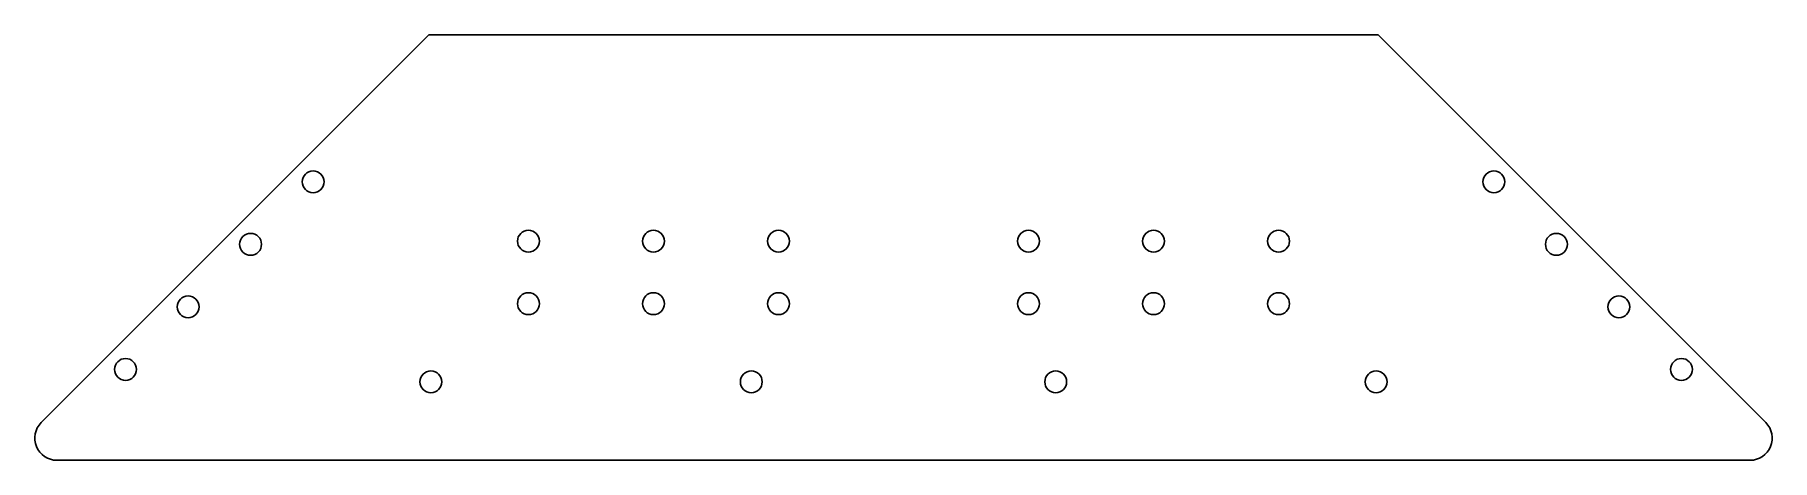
# Model space of a CAD drawing. Header units: millimetres. Extents: x -139 to 139, y -100 to -32.
import ezdxf

# ---------------------------------------------------------------- set-up
doc = ezdxf.new("R2010")
doc.units = ezdxf.units.MM
doc.layers.add('Body073', color=7, linetype='CONTINUOUS')

msp = doc.modelspace()

# ---------------------------------------------------------------- linework, layer by layer
at = {"layer": 'Body073'}
for p, q in [((-75.93, -32), (-137.93, -94)), ((-75.93, -32, 2), (-137.93, -94, 2)), ((-75.93, -32), (-137.93, -94)), ((-75.93, -32, 2), (-137.93, -94, 2)), ((-75.93, -32), (-75.93, -32, 2)), ((-75.93, -32), (-75.93, -32, 2)), ((-75.93, -32, 2), (75.93, -32, 2)), ((75.93, -32), (-75.93, -32)), ((75.93, -32), (-75.93, -32)), ((-75.93, -32, 2), (75.93, -32, 2)), ((75.93, -32), (75.93, -32, 2)), ((75.93, -32), (75.93, -32, 2)), ((75.93, -32), (137.93, -94)), ((75.93, -32, 2), (137.93, -94, 2)), ((75.93, -32), (137.93, -94)), ((75.93, -32, 2), (137.93, -94, 2)), ((-92.69, -55.51), (-92.69, -55.51, 2)), ((-92.69, -55.51), (-92.69, -55.51, 2)), ((92.69, -55.51), (92.69, -55.51, 2)), ((92.69, -55.51), (92.69, -55.51, 2)), ((-102.69, -65.51), (-102.69, -65.51, 2)), ((-102.69, -65.51), (-102.69, -65.51, 2)), ((-58.25, -65), (-58.25, -65, 2)), ((-58.25, -65), (-58.25, -65, 2)), ((-38.25, -65), (-38.25, -65, 2)), ((-38.25, -65), (-38.25, -65, 2)), ((-18.25, -65), (-18.25, -65, 2)), ((-18.25, -65), (-18.25, -65, 2)), ((18.25, -65), (18.25, -65, 2)), ((18.25, -65), (18.25, -65, 2)), ((38.25, -65), (38.25, -65, 2)), ((38.25, -65), (38.25, -65, 2)), ((58.25, -65), (58.25, -65, 2)), ((58.25, -65), (58.25, -65, 2)), ((102.69, -65.51), (102.69, -65.51, 2)), ((102.69, -65.51), (102.69, -65.51, 2)), ((-58.25, -75), (-58.25, -75, 2)), ((-58.25, -75), (-58.25, -75, 2)), ((-38.25, -75), (-38.25, -75, 2)), ((-38.25, -75), (-38.25, -75, 2)), ((-18.25, -75), (-18.25, -75, 2)), ((-18.25, -75), (-18.25, -75, 2)), ((18.25, -75), (18.25, -75, 2)), ((18.25, -75), (18.25, -75, 2)), ((38.25, -75), (38.25, -75, 2)), ((38.25, -75), (38.25, -75, 2)), ((58.25, -75), (58.25, -75, 2)), ((58.25, -75), (58.25, -75, 2)), ((-112.69, -75.51), (-112.69, -75.51, 2)), ((-112.69, -75.51), (-112.69, -75.51, 2)), ((112.69, -75.51), (112.69, -75.51, 2)), ((112.69, -75.51), (112.69, -75.51, 2)), ((-122.69, -85.51), (-122.69, -85.51, 2)), ((-122.69, -85.51), (-122.69, -85.51, 2)), ((122.69, -85.51), (122.69, -85.51, 2)), ((122.69, -85.51), (122.69, -85.51, 2)), ((-73.85, -87.5), (-73.85, -87.5, 2)), ((-73.85, -87.5), (-73.85, -87.5, 2)), ((-22.6, -87.5), (-22.6, -87.5, 2)), ((-22.6, -87.5), (-22.6, -87.5, 2)), ((22.6, -87.5), (22.6, -87.5, 2)), ((22.6, -87.5), (22.6, -87.5, 2)), ((73.85, -87.5), (73.85, -87.5, 2)), ((73.85, -87.5), (73.85, -87.5, 2)), ((-137.93, -94), (-137.93, -94, 2)), ((-137.93, -94), (-137.93, -94, 2)), ((137.93, -94), (137.93, -94, 2)), ((137.93, -94), (137.93, -94, 2)), ((-135.43, -100.03), (-135.43, -100.03, 2)), ((135.43, -100.03), (-135.43, -100.03)), ((-135.43, -100.03, 2), (135.43, -100.03, 2)), ((-135.43, -100.03), (-135.43, -100.03, 2)), ((135.43, -100.03), (-135.43, -100.03)), ((-135.43, -100.03, 2), (135.43, -100.03, 2)), ((135.43, -100.03), (135.43, -100.03, 2)), ((135.43, -100.03), (135.43, -100.03, 2))]:
    msp.add_line(p, q, dxfattribs=at)
for centre in [(-94.44, -55.51), (-94.44, -55.51), (-94.44, -55.51, 2), (-94.44, -55.51, 2), (94.44, -55.51), (94.44, -55.51), (94.44, -55.51, 2), (94.44, -55.51, 2), (-104.44, -65.51), (-104.44, -65.51), (-104.44, -65.51, 2), (-104.44, -65.51, 2), (-60, -65), (-60, -65), (-60, -65, 2), (-60, -65, 2), (-40, -65), (-40, -65), (-40, -65, 2), (-40, -65, 2), (-20, -65), (-20, -65), (-20, -65, 2), (-20, -65, 2), (20, -65), (20, -65), (20, -65, 2), (20, -65, 2), (40, -65), (40, -65), (40, -65, 2), (40, -65, 2), (60, -65), (60, -65), (60, -65, 2), (60, -65, 2), (104.44, -65.51), (104.44, -65.51), (104.44, -65.51, 2), (104.44, -65.51, 2), (-114.44, -75.51), (-114.44, -75.51), (-114.44, -75.51, 2), (-114.44, -75.51, 2), (-60, -75), (-60, -75), (-60, -75, 2), (-60, -75, 2), (-40, -75), (-40, -75), (-40, -75, 2), (-40, -75, 2), (-20, -75), (-20, -75), (-20, -75, 2), (-20, -75, 2), (20, -75), (20, -75), (20, -75, 2), (20, -75, 2), (40, -75), (40, -75), (40, -75, 2), (40, -75, 2), (60, -75), (60, -75), (60, -75, 2), (60, -75, 2), (114.44, -75.51), (114.44, -75.51), (114.44, -75.51, 2), (114.44, -75.51, 2), (-124.44, -85.51), (-124.44, -85.51), (-124.44, -85.51, 2), (-124.44, -85.51, 2), (-75.6, -87.5), (-75.6, -87.5), (-75.6, -87.5, 2), (-75.6, -87.5, 2), (-24.35, -87.5), (-24.35, -87.5), (-24.35, -87.5, 2), (-24.35, -87.5, 2), (24.35, -87.5), (24.35, -87.5), (24.35, -87.5, 2), (24.35, -87.5, 2), (75.6, -87.5), (75.6, -87.5), (75.6, -87.5, 2), (75.6, -87.5, 2), (124.44, -85.51), (124.44, -85.51), (124.44, -85.51, 2), (124.44, -85.51, 2)]:
    msp.add_circle(centre, 1.75, dxfattribs=at)
for centre, start, end in [((-135.43, -96.5), 135, -90), ((-135.43, -96.5, 2), 135, -90), ((-135.43, -96.5), 135, -90), ((-135.43, -96.5, 2), 135, -90), ((135.43, -96.5), -90, 45), ((135.43, -96.5, 2), -90, 45), ((135.43, -96.5), -90, 45), ((135.43, -96.5, 2), -90, 45)]:
    msp.add_arc(centre, 3.54, start, end, dxfattribs=at)

doc.saveas('drawing.dxf')
